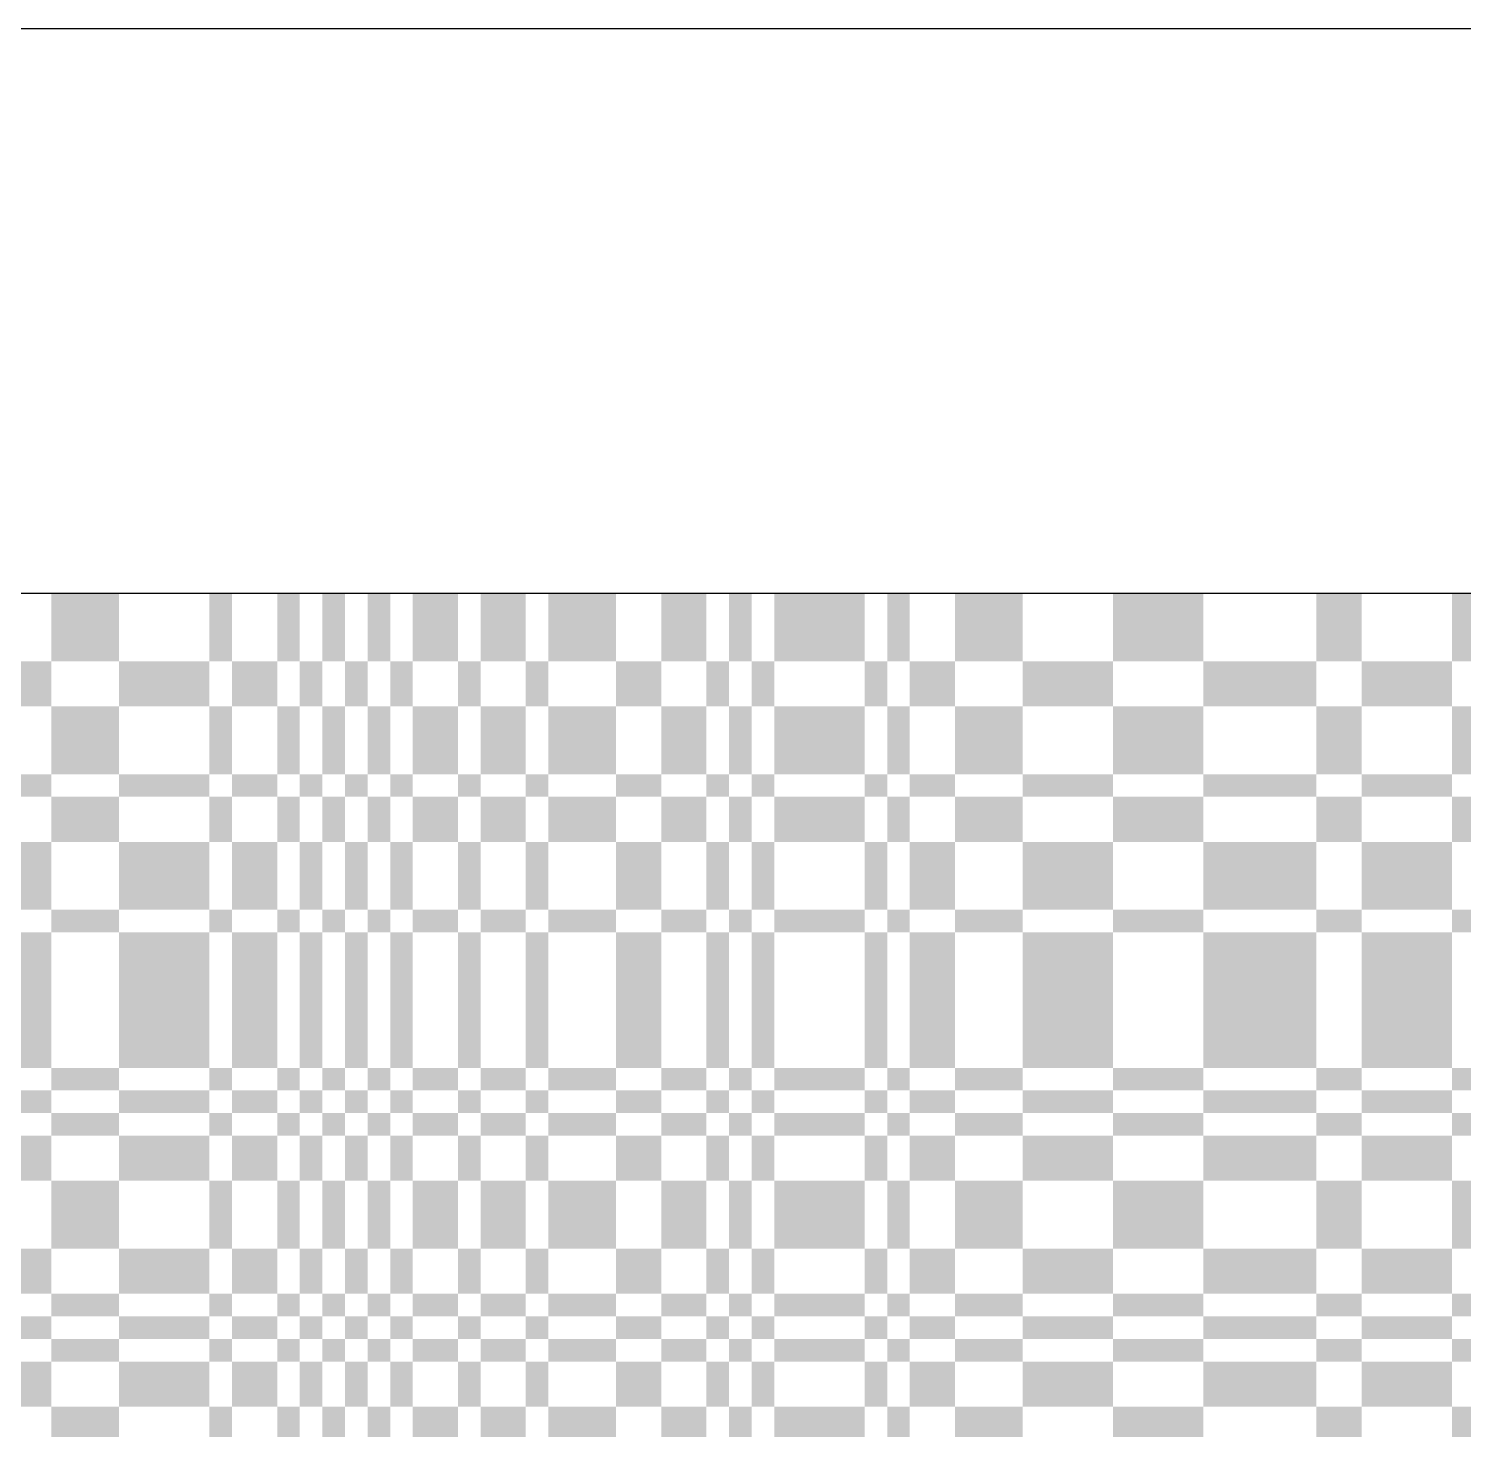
# Model space of a CAD drawing. Extents: x 0 to 10, y 0 to 10.
# Drawn here: x 2.48 to 5.02, y 7.52 to 10 of the extents above; entities that cross this region are included whole.
import ezdxf

# ---------------------------------------------------------------- set-up
doc = ezdxf.new("R2010")
doc.units = 0

msp = doc.modelspace()

# ---------------------------------------------------------------- linework, layer by layer
at = {"layer": 'CHROME'}
for points in [[(2.52, 8.88), (2.64, 8.88), (2.52, 9), (2.64, 9)], [(2.8, 8.88), (2.84, 8.88), (2.8, 9), (2.84, 9)], [(2.92, 8.88), (2.96, 8.88), (2.92, 9), (2.96, 9)], [(3, 8.88), (3.04, 8.88), (3, 9), (3.04, 9)], [(3.08, 8.88), (3.12, 8.88), (3.08, 9), (3.12, 9)], [(3.16, 8.88), (3.24, 8.88), (3.16, 9), (3.24, 9)], [(3.28, 8.88), (3.36, 8.88), (3.28, 9), (3.36, 9)], [(3.4, 8.88), (3.52, 8.88), (3.4, 9), (3.52, 9)], [(3.6, 8.88), (3.68, 8.88), (3.6, 9), (3.68, 9)], [(3.72, 8.88), (3.76, 8.88), (3.72, 9), (3.76, 9)], [(3.8, 8.88), (3.96, 8.88), (3.8, 9), (3.96, 9)], [(4, 8.88), (4.04, 8.88), (4, 9), (4.04, 9)], [(4.12, 8.88), (4.24, 8.88), (4.12, 9), (4.24, 9)], [(4.4, 8.88), (4.56, 8.88), (4.4, 9), (4.56, 9)], [(4.76, 8.88), (4.84, 8.88), (4.76, 9), (4.84, 9)], [(5, 8.88), (5.04, 8.88), (5, 9), (5.04, 9)], [(2.44, 8.8), (2.52, 8.8), (2.44, 8.88), (2.52, 8.88)], [(2.64, 8.8), (2.8, 8.8), (2.64, 8.88), (2.8, 8.88)], [(2.84, 8.8), (2.92, 8.8), (2.84, 8.88), (2.92, 8.88)], [(2.96, 8.8), (3, 8.8), (2.96, 8.88), (3, 8.88)], [(3.04, 8.8), (3.08, 8.8), (3.04, 8.88), (3.08, 8.88)], [(3.12, 8.8), (3.16, 8.8), (3.12, 8.88), (3.16, 8.88)], [(3.24, 8.8), (3.28, 8.8), (3.24, 8.88), (3.28, 8.88)], [(3.36, 8.8), (3.4, 8.8), (3.36, 8.88), (3.4, 8.88)], [(3.52, 8.8), (3.6, 8.8), (3.52, 8.88), (3.6, 8.88)], [(3.68, 8.8), (3.72, 8.8), (3.68, 8.88), (3.72, 8.88)], [(3.76, 8.8), (3.8, 8.8), (3.76, 8.88), (3.8, 8.88)], [(3.96, 8.8), (4, 8.8), (3.96, 8.88), (4, 8.88)], [(4.04, 8.8), (4.12, 8.8), (4.04, 8.88), (4.12, 8.88)], [(4.24, 8.8), (4.4, 8.8), (4.24, 8.88), (4.4, 8.88)], [(4.56, 8.8), (4.76, 8.8), (4.56, 8.88), (4.76, 8.88)], [(4.84, 8.8), (5, 8.8), (4.84, 8.88), (5, 8.88)], [(2.52, 8.68), (2.64, 8.68), (2.52, 8.8), (2.64, 8.8)], [(2.8, 8.68), (2.84, 8.68), (2.8, 8.8), (2.84, 8.8)], [(2.92, 8.68), (2.96, 8.68), (2.92, 8.8), (2.96, 8.8)], [(3, 8.68), (3.04, 8.68), (3, 8.8), (3.04, 8.8)], [(3.08, 8.68), (3.12, 8.68), (3.08, 8.8), (3.12, 8.8)], [(3.16, 8.68), (3.24, 8.68), (3.16, 8.8), (3.24, 8.8)], [(3.28, 8.68), (3.36, 8.68), (3.28, 8.8), (3.36, 8.8)], [(3.4, 8.68), (3.52, 8.68), (3.4, 8.8), (3.52, 8.8)], [(3.6, 8.68), (3.68, 8.68), (3.6, 8.8), (3.68, 8.8)], [(3.72, 8.68), (3.76, 8.68), (3.72, 8.8), (3.76, 8.8)], [(3.8, 8.68), (3.96, 8.68), (3.8, 8.8), (3.96, 8.8)], [(4, 8.68), (4.04, 8.68), (4, 8.8), (4.04, 8.8)], [(4.12, 8.68), (4.24, 8.68), (4.12, 8.8), (4.24, 8.8)], [(4.4, 8.68), (4.56, 8.68), (4.4, 8.8), (4.56, 8.8)], [(4.76, 8.68), (4.84, 8.68), (4.76, 8.8), (4.84, 8.8)], [(5, 8.68), (5.04, 8.68), (5, 8.8), (5.04, 8.8)], [(2.44, 8.64), (2.52, 8.64), (2.44, 8.68), (2.52, 8.68)], [(2.64, 8.64), (2.8, 8.64), (2.64, 8.68), (2.8, 8.68)], [(2.84, 8.64), (2.92, 8.64), (2.84, 8.68), (2.92, 8.68)], [(2.96, 8.64), (3, 8.64), (2.96, 8.68), (3, 8.68)], [(3.04, 8.64), (3.08, 8.64), (3.04, 8.68), (3.08, 8.68)], [(3.12, 8.64), (3.16, 8.64), (3.12, 8.68), (3.16, 8.68)], [(3.24, 8.64), (3.28, 8.64), (3.24, 8.68), (3.28, 8.68)], [(3.36, 8.64), (3.4, 8.64), (3.36, 8.68), (3.4, 8.68)], [(3.52, 8.64), (3.6, 8.64), (3.52, 8.68), (3.6, 8.68)], [(3.68, 8.64), (3.72, 8.64), (3.68, 8.68), (3.72, 8.68)], [(3.76, 8.64), (3.8, 8.64), (3.76, 8.68), (3.8, 8.68)], [(3.96, 8.64), (4, 8.64), (3.96, 8.68), (4, 8.68)], [(4.04, 8.64), (4.12, 8.64), (4.04, 8.68), (4.12, 8.68)], [(4.24, 8.64), (4.4, 8.64), (4.24, 8.68), (4.4, 8.68)], [(4.56, 8.64), (4.76, 8.64), (4.56, 8.68), (4.76, 8.68)], [(4.84, 8.64), (5, 8.64), (4.84, 8.68), (5, 8.68)], [(2.52, 8.56), (2.64, 8.56), (2.52, 8.64), (2.64, 8.64)], [(2.8, 8.56), (2.84, 8.56), (2.8, 8.64), (2.84, 8.64)], [(2.92, 8.56), (2.96, 8.56), (2.92, 8.64), (2.96, 8.64)], [(3, 8.56), (3.04, 8.56), (3, 8.64), (3.04, 8.64)], [(3.08, 8.56), (3.12, 8.56), (3.08, 8.64), (3.12, 8.64)], [(3.16, 8.56), (3.24, 8.56), (3.16, 8.64), (3.24, 8.64)], [(3.28, 8.56), (3.36, 8.56), (3.28, 8.64), (3.36, 8.64)], [(3.4, 8.56), (3.52, 8.56), (3.4, 8.64), (3.52, 8.64)], [(3.6, 8.56), (3.68, 8.56), (3.6, 8.64), (3.68, 8.64)], [(3.72, 8.56), (3.76, 8.56), (3.72, 8.64), (3.76, 8.64)], [(3.8, 8.56), (3.96, 8.56), (3.8, 8.64), (3.96, 8.64)], [(4, 8.56), (4.04, 8.56), (4, 8.64), (4.04, 8.64)], [(4.12, 8.56), (4.24, 8.56), (4.12, 8.64), (4.24, 8.64)], [(4.4, 8.56), (4.56, 8.56), (4.4, 8.64), (4.56, 8.64)], [(4.76, 8.56), (4.84, 8.56), (4.76, 8.64), (4.84, 8.64)], [(5, 8.56), (5.04, 8.56), (5, 8.64), (5.04, 8.64)], [(2.44, 8.44), (2.52, 8.44), (2.44, 8.56), (2.52, 8.56)], [(2.64, 8.44), (2.8, 8.44), (2.64, 8.56), (2.8, 8.56)], [(2.84, 8.44), (2.92, 8.44), (2.84, 8.56), (2.92, 8.56)], [(2.96, 8.44), (3, 8.44), (2.96, 8.56), (3, 8.56)], [(3.04, 8.44), (3.08, 8.44), (3.04, 8.56), (3.08, 8.56)], [(3.12, 8.44), (3.16, 8.44), (3.12, 8.56), (3.16, 8.56)], [(3.24, 8.44), (3.28, 8.44), (3.24, 8.56), (3.28, 8.56)], [(3.36, 8.44), (3.4, 8.44), (3.36, 8.56), (3.4, 8.56)], [(3.52, 8.44), (3.6, 8.44), (3.52, 8.56), (3.6, 8.56)], [(3.68, 8.44), (3.72, 8.44), (3.68, 8.56), (3.72, 8.56)], [(3.76, 8.44), (3.8, 8.44), (3.76, 8.56), (3.8, 8.56)], [(3.96, 8.44), (4, 8.44), (3.96, 8.56), (4, 8.56)], [(4.04, 8.44), (4.12, 8.44), (4.04, 8.56), (4.12, 8.56)], [(4.24, 8.44), (4.4, 8.44), (4.24, 8.56), (4.4, 8.56)], [(4.56, 8.44), (4.76, 8.44), (4.56, 8.56), (4.76, 8.56)], [(4.84, 8.44), (5, 8.44), (4.84, 8.56), (5, 8.56)], [(2.52, 8.4), (2.64, 8.4), (2.52, 8.44), (2.64, 8.44)], [(2.8, 8.4), (2.84, 8.4), (2.8, 8.44), (2.84, 8.44)], [(2.92, 8.4), (2.96, 8.4), (2.92, 8.44), (2.96, 8.44)], [(3, 8.4), (3.04, 8.4), (3, 8.44), (3.04, 8.44)], [(3.08, 8.4), (3.12, 8.4), (3.08, 8.44), (3.12, 8.44)], [(3.16, 8.4), (3.24, 8.4), (3.16, 8.44), (3.24, 8.44)], [(3.28, 8.4), (3.36, 8.4), (3.28, 8.44), (3.36, 8.44)], [(3.4, 8.4), (3.52, 8.4), (3.4, 8.44), (3.52, 8.44)], [(3.6, 8.4), (3.68, 8.4), (3.6, 8.44), (3.68, 8.44)], [(3.72, 8.4), (3.76, 8.4), (3.72, 8.44), (3.76, 8.44)], [(3.8, 8.4), (3.96, 8.4), (3.8, 8.44), (3.96, 8.44)], [(4, 8.4), (4.04, 8.4), (4, 8.44), (4.04, 8.44)], [(4.12, 8.4), (4.24, 8.4), (4.12, 8.44), (4.24, 8.44)], [(4.4, 8.4), (4.56, 8.4), (4.4, 8.44), (4.56, 8.44)], [(4.76, 8.4), (4.84, 8.4), (4.76, 8.44), (4.84, 8.44)], [(5, 8.4), (5.04, 8.4), (5, 8.44), (5.04, 8.44)], [(2.44, 8.16), (2.52, 8.16), (2.44, 8.4), (2.52, 8.4)], [(2.64, 8.16), (2.8, 8.16), (2.64, 8.4), (2.8, 8.4)], [(2.84, 8.16), (2.92, 8.16), (2.84, 8.4), (2.92, 8.4)], [(2.96, 8.16), (3, 8.16), (2.96, 8.4), (3, 8.4)], [(3.04, 8.16), (3.08, 8.16), (3.04, 8.4), (3.08, 8.4)], [(3.12, 8.16), (3.16, 8.16), (3.12, 8.4), (3.16, 8.4)], [(3.24, 8.16), (3.28, 8.16), (3.24, 8.4), (3.28, 8.4)], [(3.36, 8.16), (3.4, 8.16), (3.36, 8.4), (3.4, 8.4)], [(3.52, 8.16), (3.6, 8.16), (3.52, 8.4), (3.6, 8.4)], [(3.68, 8.16), (3.72, 8.16), (3.68, 8.4), (3.72, 8.4)], [(3.76, 8.16), (3.8, 8.16), (3.76, 8.4), (3.8, 8.4)], [(3.96, 8.16), (4, 8.16), (3.96, 8.4), (4, 8.4)], [(4.04, 8.16), (4.12, 8.16), (4.04, 8.4), (4.12, 8.4)], [(4.24, 8.16), (4.4, 8.16), (4.24, 8.4), (4.4, 8.4)], [(4.56, 8.16), (4.76, 8.16), (4.56, 8.4), (4.76, 8.4)], [(4.84, 8.16), (5, 8.16), (4.84, 8.4), (5, 8.4)], [(2.52, 8.12), (2.64, 8.12), (2.52, 8.16), (2.64, 8.16)], [(2.8, 8.12), (2.84, 8.12), (2.8, 8.16), (2.84, 8.16)], [(2.92, 8.12), (2.96, 8.12), (2.92, 8.16), (2.96, 8.16)], [(3, 8.12), (3.04, 8.12), (3, 8.16), (3.04, 8.16)], [(3.08, 8.12), (3.12, 8.12), (3.08, 8.16), (3.12, 8.16)], [(3.16, 8.12), (3.24, 8.12), (3.16, 8.16), (3.24, 8.16)], [(3.28, 8.12), (3.36, 8.12), (3.28, 8.16), (3.36, 8.16)], [(3.4, 8.12), (3.52, 8.12), (3.4, 8.16), (3.52, 8.16)], [(3.6, 8.12), (3.68, 8.12), (3.6, 8.16), (3.68, 8.16)], [(3.72, 8.12), (3.76, 8.12), (3.72, 8.16), (3.76, 8.16)], [(3.8, 8.12), (3.96, 8.12), (3.8, 8.16), (3.96, 8.16)], [(4, 8.12), (4.04, 8.12), (4, 8.16), (4.04, 8.16)], [(4.12, 8.12), (4.24, 8.12), (4.12, 8.16), (4.24, 8.16)], [(4.4, 8.12), (4.56, 8.12), (4.4, 8.16), (4.56, 8.16)], [(4.76, 8.12), (4.84, 8.12), (4.76, 8.16), (4.84, 8.16)], [(5, 8.12), (5.04, 8.12), (5, 8.16), (5.04, 8.16)], [(2.44, 8.08), (2.52, 8.08), (2.44, 8.12), (2.52, 8.12)], [(2.64, 8.08), (2.8, 8.08), (2.64, 8.12), (2.8, 8.12)], [(2.84, 8.08), (2.92, 8.08), (2.84, 8.12), (2.92, 8.12)], [(2.96, 8.08), (3, 8.08), (2.96, 8.12), (3, 8.12)], [(3.04, 8.08), (3.08, 8.08), (3.04, 8.12), (3.08, 8.12)], [(3.12, 8.08), (3.16, 8.08), (3.12, 8.12), (3.16, 8.12)], [(3.24, 8.08), (3.28, 8.08), (3.24, 8.12), (3.28, 8.12)], [(3.36, 8.08), (3.4, 8.08), (3.36, 8.12), (3.4, 8.12)], [(3.52, 8.08), (3.6, 8.08), (3.52, 8.12), (3.6, 8.12)], [(3.68, 8.08), (3.72, 8.08), (3.68, 8.12), (3.72, 8.12)], [(3.76, 8.08), (3.8, 8.08), (3.76, 8.12), (3.8, 8.12)], [(3.96, 8.08), (4, 8.08), (3.96, 8.12), (4, 8.12)], [(4.04, 8.08), (4.12, 8.08), (4.04, 8.12), (4.12, 8.12)], [(4.24, 8.08), (4.4, 8.08), (4.24, 8.12), (4.4, 8.12)], [(4.56, 8.08), (4.76, 8.08), (4.56, 8.12), (4.76, 8.12)], [(4.84, 8.08), (5, 8.08), (4.84, 8.12), (5, 8.12)], [(2.52, 8.04), (2.64, 8.04), (2.52, 8.08), (2.64, 8.08)], [(2.8, 8.04), (2.84, 8.04), (2.8, 8.08), (2.84, 8.08)], [(2.92, 8.04), (2.96, 8.04), (2.92, 8.08), (2.96, 8.08)], [(3, 8.04), (3.04, 8.04), (3, 8.08), (3.04, 8.08)], [(3.08, 8.04), (3.12, 8.04), (3.08, 8.08), (3.12, 8.08)], [(3.16, 8.04), (3.24, 8.04), (3.16, 8.08), (3.24, 8.08)], [(3.28, 8.04), (3.36, 8.04), (3.28, 8.08), (3.36, 8.08)], [(3.4, 8.04), (3.52, 8.04), (3.4, 8.08), (3.52, 8.08)], [(3.6, 8.04), (3.68, 8.04), (3.6, 8.08), (3.68, 8.08)], [(3.72, 8.04), (3.76, 8.04), (3.72, 8.08), (3.76, 8.08)], [(3.8, 8.04), (3.96, 8.04), (3.8, 8.08), (3.96, 8.08)], [(4, 8.04), (4.04, 8.04), (4, 8.08), (4.04, 8.08)], [(4.12, 8.04), (4.24, 8.04), (4.12, 8.08), (4.24, 8.08)], [(4.4, 8.04), (4.56, 8.04), (4.4, 8.08), (4.56, 8.08)], [(4.76, 8.04), (4.84, 8.04), (4.76, 8.08), (4.84, 8.08)], [(5, 8.04), (5.04, 8.04), (5, 8.08), (5.04, 8.08)], [(2.44, 7.96), (2.52, 7.96), (2.44, 8.04), (2.52, 8.04)], [(2.64, 7.96), (2.8, 7.96), (2.64, 8.04), (2.8, 8.04)], [(2.84, 7.96), (2.92, 7.96), (2.84, 8.04), (2.92, 8.04)], [(2.96, 7.96), (3, 7.96), (2.96, 8.04), (3, 8.04)], [(3.04, 7.96), (3.08, 7.96), (3.04, 8.04), (3.08, 8.04)], [(3.12, 7.96), (3.16, 7.96), (3.12, 8.04), (3.16, 8.04)], [(3.24, 7.96), (3.28, 7.96), (3.24, 8.04), (3.28, 8.04)], [(3.36, 7.96), (3.4, 7.96), (3.36, 8.04), (3.4, 8.04)], [(3.52, 7.96), (3.6, 7.96), (3.52, 8.04), (3.6, 8.04)], [(3.68, 7.96), (3.72, 7.96), (3.68, 8.04), (3.72, 8.04)], [(3.76, 7.96), (3.8, 7.96), (3.76, 8.04), (3.8, 8.04)], [(3.96, 7.96), (4, 7.96), (3.96, 8.04), (4, 8.04)], [(4.04, 7.96), (4.12, 7.96), (4.04, 8.04), (4.12, 8.04)], [(4.24, 7.96), (4.4, 7.96), (4.24, 8.04), (4.4, 8.04)], [(4.56, 7.96), (4.76, 7.96), (4.56, 8.04), (4.76, 8.04)], [(4.84, 7.96), (5, 7.96), (4.84, 8.04), (5, 8.04)], [(2.52, 7.84), (2.64, 7.84), (2.52, 7.96), (2.64, 7.96)], [(2.8, 7.84), (2.84, 7.84), (2.8, 7.96), (2.84, 7.96)], [(2.92, 7.84), (2.96, 7.84), (2.92, 7.96), (2.96, 7.96)], [(3, 7.84), (3.04, 7.84), (3, 7.96), (3.04, 7.96)], [(3.08, 7.84), (3.12, 7.84), (3.08, 7.96), (3.12, 7.96)], [(3.16, 7.84), (3.24, 7.84), (3.16, 7.96), (3.24, 7.96)], [(3.28, 7.84), (3.36, 7.84), (3.28, 7.96), (3.36, 7.96)], [(3.4, 7.84), (3.52, 7.84), (3.4, 7.96), (3.52, 7.96)], [(3.6, 7.84), (3.68, 7.84), (3.6, 7.96), (3.68, 7.96)], [(3.72, 7.84), (3.76, 7.84), (3.72, 7.96), (3.76, 7.96)], [(3.8, 7.84), (3.96, 7.84), (3.8, 7.96), (3.96, 7.96)], [(4, 7.84), (4.04, 7.84), (4, 7.96), (4.04, 7.96)], [(4.12, 7.84), (4.24, 7.84), (4.12, 7.96), (4.24, 7.96)], [(4.4, 7.84), (4.56, 7.84), (4.4, 7.96), (4.56, 7.96)], [(4.76, 7.84), (4.84, 7.84), (4.76, 7.96), (4.84, 7.96)], [(5, 7.84), (5.04, 7.84), (5, 7.96), (5.04, 7.96)], [(2.44, 7.76), (2.52, 7.76), (2.44, 7.84), (2.52, 7.84)], [(2.64, 7.76), (2.8, 7.76), (2.64, 7.84), (2.8, 7.84)], [(2.84, 7.76), (2.92, 7.76), (2.84, 7.84), (2.92, 7.84)], [(2.96, 7.76), (3, 7.76), (2.96, 7.84), (3, 7.84)], [(3.04, 7.76), (3.08, 7.76), (3.04, 7.84), (3.08, 7.84)], [(3.12, 7.76), (3.16, 7.76), (3.12, 7.84), (3.16, 7.84)], [(3.24, 7.76), (3.28, 7.76), (3.24, 7.84), (3.28, 7.84)], [(3.36, 7.76), (3.4, 7.76), (3.36, 7.84), (3.4, 7.84)], [(3.52, 7.76), (3.6, 7.76), (3.52, 7.84), (3.6, 7.84)], [(3.68, 7.76), (3.72, 7.76), (3.68, 7.84), (3.72, 7.84)], [(3.76, 7.76), (3.8, 7.76), (3.76, 7.84), (3.8, 7.84)], [(3.96, 7.76), (4, 7.76), (3.96, 7.84), (4, 7.84)], [(4.04, 7.76), (4.12, 7.76), (4.04, 7.84), (4.12, 7.84)], [(4.24, 7.76), (4.4, 7.76), (4.24, 7.84), (4.4, 7.84)], [(4.56, 7.76), (4.76, 7.76), (4.56, 7.84), (4.76, 7.84)], [(4.84, 7.76), (5, 7.76), (4.84, 7.84), (5, 7.84)], [(2.52, 7.72), (2.64, 7.72), (2.52, 7.76), (2.64, 7.76)], [(2.8, 7.72), (2.84, 7.72), (2.8, 7.76), (2.84, 7.76)], [(2.92, 7.72), (2.96, 7.72), (2.92, 7.76), (2.96, 7.76)], [(3, 7.72), (3.04, 7.72), (3, 7.76), (3.04, 7.76)], [(3.08, 7.72), (3.12, 7.72), (3.08, 7.76), (3.12, 7.76)], [(3.16, 7.72), (3.24, 7.72), (3.16, 7.76), (3.24, 7.76)], [(3.28, 7.72), (3.36, 7.72), (3.28, 7.76), (3.36, 7.76)], [(3.4, 7.72), (3.52, 7.72), (3.4, 7.76), (3.52, 7.76)], [(3.6, 7.72), (3.68, 7.72), (3.6, 7.76), (3.68, 7.76)], [(3.72, 7.72), (3.76, 7.72), (3.72, 7.76), (3.76, 7.76)], [(3.8, 7.72), (3.96, 7.72), (3.8, 7.76), (3.96, 7.76)], [(4, 7.72), (4.04, 7.72), (4, 7.76), (4.04, 7.76)], [(4.12, 7.72), (4.24, 7.72), (4.12, 7.76), (4.24, 7.76)], [(4.4, 7.72), (4.56, 7.72), (4.4, 7.76), (4.56, 7.76)], [(4.76, 7.72), (4.84, 7.72), (4.76, 7.76), (4.84, 7.76)], [(5, 7.72), (5.04, 7.72), (5, 7.76), (5.04, 7.76)], [(2.44, 7.68), (2.52, 7.68), (2.44, 7.72), (2.52, 7.72)], [(2.64, 7.68), (2.8, 7.68), (2.64, 7.72), (2.8, 7.72)], [(2.84, 7.68), (2.92, 7.68), (2.84, 7.72), (2.92, 7.72)], [(2.96, 7.68), (3, 7.68), (2.96, 7.72), (3, 7.72)], [(3.04, 7.68), (3.08, 7.68), (3.04, 7.72), (3.08, 7.72)], [(3.12, 7.68), (3.16, 7.68), (3.12, 7.72), (3.16, 7.72)], [(3.24, 7.68), (3.28, 7.68), (3.24, 7.72), (3.28, 7.72)], [(3.36, 7.68), (3.4, 7.68), (3.36, 7.72), (3.4, 7.72)], [(3.52, 7.68), (3.6, 7.68), (3.52, 7.72), (3.6, 7.72)], [(3.68, 7.68), (3.72, 7.68), (3.68, 7.72), (3.72, 7.72)], [(3.76, 7.68), (3.8, 7.68), (3.76, 7.72), (3.8, 7.72)], [(3.96, 7.68), (4, 7.68), (3.96, 7.72), (4, 7.72)], [(4.04, 7.68), (4.12, 7.68), (4.04, 7.72), (4.12, 7.72)], [(4.24, 7.68), (4.4, 7.68), (4.24, 7.72), (4.4, 7.72)], [(4.56, 7.68), (4.76, 7.68), (4.56, 7.72), (4.76, 7.72)], [(4.84, 7.68), (5, 7.68), (4.84, 7.72), (5, 7.72)], [(2.52, 7.64), (2.64, 7.64), (2.52, 7.68), (2.64, 7.68)], [(2.8, 7.64), (2.84, 7.64), (2.8, 7.68), (2.84, 7.68)], [(2.92, 7.64), (2.96, 7.64), (2.92, 7.68), (2.96, 7.68)], [(3, 7.64), (3.04, 7.64), (3, 7.68), (3.04, 7.68)], [(3.08, 7.64), (3.12, 7.64), (3.08, 7.68), (3.12, 7.68)], [(3.16, 7.64), (3.24, 7.64), (3.16, 7.68), (3.24, 7.68)], [(3.28, 7.64), (3.36, 7.64), (3.28, 7.68), (3.36, 7.68)], [(3.4, 7.64), (3.52, 7.64), (3.4, 7.68), (3.52, 7.68)], [(3.6, 7.64), (3.68, 7.64), (3.6, 7.68), (3.68, 7.68)], [(3.72, 7.64), (3.76, 7.64), (3.72, 7.68), (3.76, 7.68)], [(3.8, 7.64), (3.96, 7.64), (3.8, 7.68), (3.96, 7.68)], [(4, 7.64), (4.04, 7.64), (4, 7.68), (4.04, 7.68)], [(4.12, 7.64), (4.24, 7.64), (4.12, 7.68), (4.24, 7.68)], [(4.4, 7.64), (4.56, 7.64), (4.4, 7.68), (4.56, 7.68)], [(4.76, 7.64), (4.84, 7.64), (4.76, 7.68), (4.84, 7.68)], [(5, 7.64), (5.04, 7.64), (5, 7.68), (5.04, 7.68)], [(2.44, 7.56), (2.52, 7.56), (2.44, 7.64), (2.52, 7.64)], [(2.64, 7.56), (2.8, 7.56), (2.64, 7.64), (2.8, 7.64)], [(2.84, 7.56), (2.92, 7.56), (2.84, 7.64), (2.92, 7.64)], [(2.96, 7.56), (3, 7.56), (2.96, 7.64), (3, 7.64)], [(3.04, 7.56), (3.08, 7.56), (3.04, 7.64), (3.08, 7.64)], [(3.12, 7.56), (3.16, 7.56), (3.12, 7.64), (3.16, 7.64)], [(3.24, 7.56), (3.28, 7.56), (3.24, 7.64), (3.28, 7.64)], [(3.36, 7.56), (3.4, 7.56), (3.36, 7.64), (3.4, 7.64)], [(3.52, 7.56), (3.6, 7.56), (3.52, 7.64), (3.6, 7.64)], [(3.68, 7.56), (3.72, 7.56), (3.68, 7.64), (3.72, 7.64)], [(3.76, 7.56), (3.8, 7.56), (3.76, 7.64), (3.8, 7.64)], [(3.96, 7.56), (4, 7.56), (3.96, 7.64), (4, 7.64)], [(4.04, 7.56), (4.12, 7.56), (4.04, 7.64), (4.12, 7.64)], [(4.24, 7.56), (4.4, 7.56), (4.24, 7.64), (4.4, 7.64)], [(4.56, 7.56), (4.76, 7.56), (4.56, 7.64), (4.76, 7.64)], [(4.84, 7.56), (5, 7.56), (4.84, 7.64), (5, 7.64)], [(2.52, 7.48), (2.64, 7.48), (2.52, 7.56), (2.64, 7.56)], [(2.8, 7.48), (2.84, 7.48), (2.8, 7.56), (2.84, 7.56)], [(2.92, 7.48), (2.96, 7.48), (2.92, 7.56), (2.96, 7.56)], [(3, 7.48), (3.04, 7.48), (3, 7.56), (3.04, 7.56)], [(3.08, 7.48), (3.12, 7.48), (3.08, 7.56), (3.12, 7.56)], [(3.16, 7.48), (3.24, 7.48), (3.16, 7.56), (3.24, 7.56)], [(3.28, 7.48), (3.36, 7.48), (3.28, 7.56), (3.36, 7.56)], [(3.4, 7.48), (3.52, 7.48), (3.4, 7.56), (3.52, 7.56)], [(3.6, 7.48), (3.68, 7.48), (3.6, 7.56), (3.68, 7.56)], [(3.72, 7.48), (3.76, 7.48), (3.72, 7.56), (3.76, 7.56)], [(3.8, 7.48), (3.96, 7.48), (3.8, 7.56), (3.96, 7.56)], [(4, 7.48), (4.04, 7.48), (4, 7.56), (4.04, 7.56)], [(4.12, 7.48), (4.24, 7.48), (4.12, 7.56), (4.24, 7.56)], [(4.4, 7.48), (4.56, 7.48), (4.4, 7.56), (4.56, 7.56)], [(4.76, 7.48), (4.84, 7.48), (4.76, 7.56), (4.84, 7.56)], [(5, 7.48), (5.04, 7.48), (5, 7.56), (5.04, 7.56)]]:
    msp.add_solid(points, dxfattribs=at)
at = {"layer": 'OUTLINE'}
for p, q in [((10, 10), (0, 10)), ((9, 9), (1, 9))]:
    msp.add_line(p, q, dxfattribs=at)

doc.saveas('drawing.dxf')
